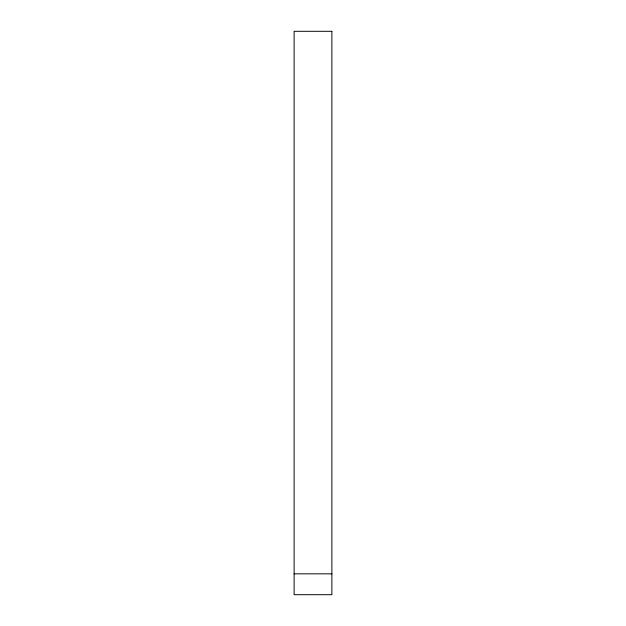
<?xml version="1.0" encoding="UTF-8"?>
<svg xmlns="http://www.w3.org/2000/svg" width="626" height="626" viewBox="0 0 626 626"><rect width="100%" height="100%" fill="white"/><g stroke="black" fill="none" stroke-linecap="round" stroke-linejoin="round"><path stroke-width="0.94" d="M294.118 573.831L331.882 573.831M331.882 31.3L294.118 31.3L294.118 594.7L331.882 594.7L331.882 31.3"/></g></svg>
